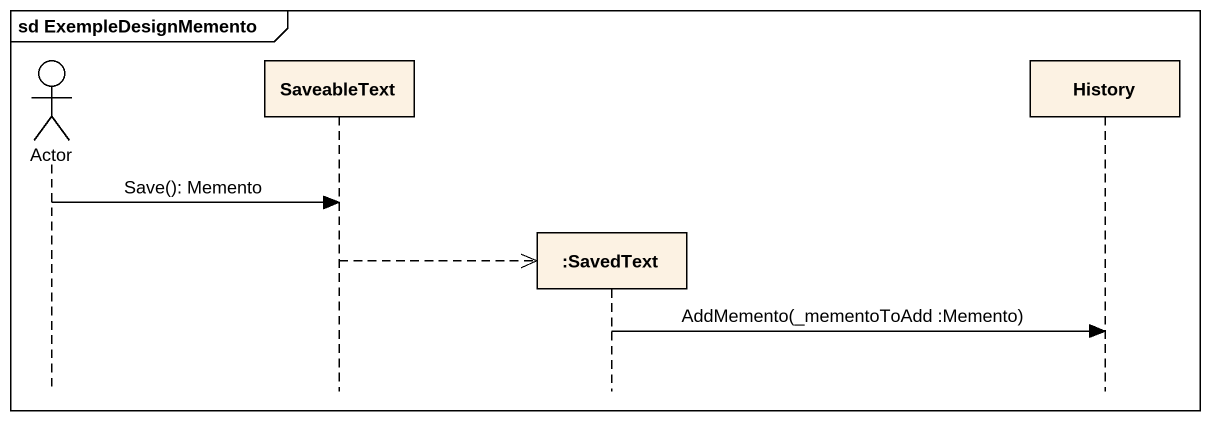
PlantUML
@startuml
mainframe sd ExempleDesignMemento
hide footbox
actor "Actor" as Actor_
participant SaveableText
participant ":SavedText" as SavedText
participant History

Actor_ -> SaveableText : Save(): Memento
SaveableText -->> SavedText **
SavedText -> History : AddMemento(_mementoToAdd :Memento)
@enduml
